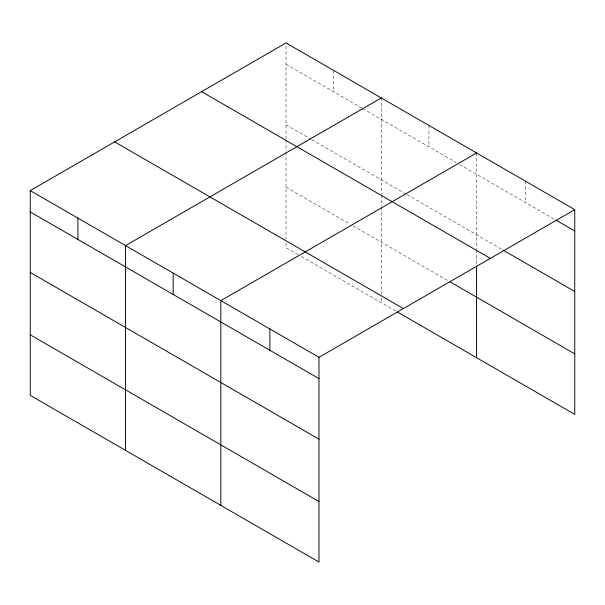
<?xml version="1.0" encoding="UTF-8"?>
<svg xmlns="http://www.w3.org/2000/svg" width="605" height="605" viewBox="0 0 605 605"><rect width="100%" height="100%" fill="white"/><g stroke="black" fill="none" stroke-linecap="round" stroke-linejoin="round"><path stroke-width="0.45" stroke-dasharray="3.02 2.27" d="M286.014 138.976L286.014 42.94M286.014 64.274L361.919 108.098M362.728 108.56L456.389 162.639M459.626 164.507L554.301 219.169M286.014 124.804L311.046 139.256M311.855 139.717L406.326 194.266M407.135 194.734L501.938 249.464M286.014 187.164L349.803 223.994M353.033 225.862L448.32 280.871M298.129 254.682L286.014 247.695L286.014 243.036M301.358 256.55L396.638 311.56M525.662 181.303L525.662 202.637M476.581 152.967L476.581 248.995M476.581 249.941L476.581 265.058M428.937 125.462L428.937 146.788M381.294 97.957L381.294 193.986M381.294 194.931L381.294 206.267M381.294 207.213L381.294 294.325M381.294 298.046L381.294 302.704M333.657 70.452L333.657 91.778M286.014 139.921L286.014 151.258M286.014 152.203L286.014 239.315"/><path stroke-width="0.91" d="M397.447 312.029L574.75 414.395L574.75 209.64L286.014 42.94L30.25 190.605L30.25 395.36L318.986 562.06L318.986 357.305L574.75 209.64M381.294 97.957L125.53 245.615L125.53 450.37M476.581 152.967L220.817 300.632L220.817 505.379M555.934 220.107L574.75 230.974M502.755 249.941L574.75 291.504M201.609 91.673L490.345 258.373M449.931 281.801L574.75 353.865M114.655 141.88L403.391 308.58M30.25 190.605L318.986 357.305M30.25 211.939L318.986 378.639M30.25 272.462L318.986 439.17M30.25 334.83L318.986 501.53M476.581 266.003L476.581 357.714M269.898 328.969L269.898 350.295M173.174 273.127L173.174 294.454M77.894 218.11L77.894 239.444"/></g></svg>
